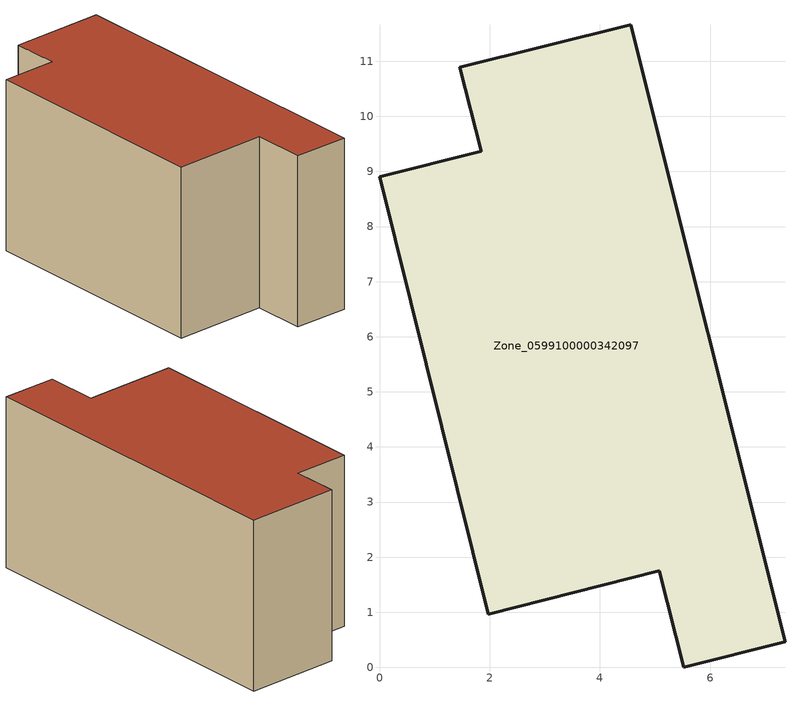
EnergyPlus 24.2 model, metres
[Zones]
Zone_0599100000342097
 floor ground (C_G): 4.56,11.66 7.36,0.46 5.52,0 5.08,1.75 1.97,0.96 0,8.9 1.85,9.37 1.46,10.89 z0
 wall outside (C_F): 1.97,0.96 5.08,1.75 5.52,0 7.36,0.46 4.56,11.66 1.46,10.89 1.85,9.37 0,8.9 1.97,0.96 z0:5.87
 roof outside (C_R): 1.85,9.37 0,8.9 1.97,0.96 5.08,1.75 5.52,0 7.36,0.46 4.56,11.66 1.46,10.89 z5.87
[BUILDING]
Pand.0599100000342097: North Axis=0; Terrain=City; Loads Convergence Tolerance Value=0.04; Temperature Convergence Tolerance Value=0.4; Solar Distribution=FullExterior; Maximum Number of Warmup Days=25; Minimum Number of Warmup Days=1
[Site:Location]
Rotterdam.The.Hague.AP_ZH_NLD Design_Conditions: Latitude=51.96; Longitude=4.45; Time Zone=1; Elevation=-4.5
[SITE:GROUNDTEMPERATURE:BUILDINGSURFACE]
18, 18, 18, 18, 18, 18, 18, 18, 18, 18, 18, 18
[MATERIAL] Thermal Absorptance=0.9; Solar Absorptance=0.7; Visible Absorptance=0.7
Name | Roughness | Thickness | Conductivity | Density | Specific Heat
G.TI.1992-2005 | MediumSmooth | 0.15 | 0.06 | 540 | 1210
F.TI.1992-2005 | Rough | 0.3 | 0.12 | 1920 | 840
R.TI.1992-2005 | MediumRough | 0.2 | 0.08 | 1500 | 1000
[CONSTRUCTION]
C_G: G.TI.1992-2005
C_F: F.TI.1992-2005
C_R: R.TI.1992-2005
[ZONE]
Zone_0599100000342097: Type=1; Multiplier=1; Ceiling Height=Autocalculate; Volume=Autocalculate; Floor Area=autocalculate; Part of Total Floor Area=Yes
[ZONEINFILTRATION:DESIGNFLOWRATE]
Infil_Zone_0599100000342097: Zone or ZoneList or Space or SpaceList=Zone_0599100000342097; Schedule=AlwaysOn; Design Flow Rate Calculation Method=Flow/Area; Flow Rate per Floor Area=0.0015; Constant Term Coefficient=1; Temperature Term Coefficient=0; Velocity Term Coefficient=0; Velocity Squared Term Coefficient=0
[HVACTEMPLATE:ZONE:IDEALLOADSAIRSYSTEM]
Zone_0599100000342097: Maximum Heating Supply Air Temperature=50; Minimum Cooling Supply Air Temperature=13; Maximum Heating Supply Air Humidity Ratio=0.0156; Minimum Cooling Supply Air Humidity Ratio=0.0077; Heating Limit=NoLimit; Cooling Limit=NoLimit; Dehumidification Control Type=ConstantSensibleHeatRatio; Cooling Sensible Heat Ratio=0.7; Dehumidification Setpoint=60; Humidification Control Type=None; Humidification Setpoint=30; Outdoor Air Method=None; Outdoor Air Flow Rate per Person=0.00944; Outdoor Air Flow Rate per Zone Floor Area=0; Outdoor Air Flow Rate per Zone=0; Demand Controlled Ventilation Type=None; Outdoor Air Economizer Type=NoEconomizer; Heat Recovery Type=None; Sensible Heat Recovery Effectiveness=0.7; Latent Heat Recovery Effectiveness=0.65
[ZONECONTROL:THERMOSTAT]
ThermostatControl_Zone_0599100000342097: Zone or ZoneList=Zone_0599100000342097; Control Type Schedule=DualSetpointControlType; Control 1=Thermostat_Zone_0599100000342097; Temperature Difference Between Cutout And Setpoint=0
[THERMOSTATSETPOINT:DUALSETPOINT]
Thermostat_Zone_0599100000342097: Heating Setpoint Temperature Schedule=HeatingSetpoint_Zone_0599100000342097; Cooling Setpoint Temperature Schedule=CoolingSetpoint_Zone_0599100000342097
[SCHEDULE:COMPACT]
HeatingSetpoint_Zone_0599100000342097: Through: 12/31, For: AllDays, Until: 24:00, 21
CoolingSetpoint_Zone_0599100000342097: Through: 12/31, For: AllDays, Until: 24:00, 24
DualSetpointControlType: Through: 12/31, For: AllDays, Until: 24:00, 4
AlwaysOn: Through: 12/31, For: AllDays, Until: 24:00, 1
